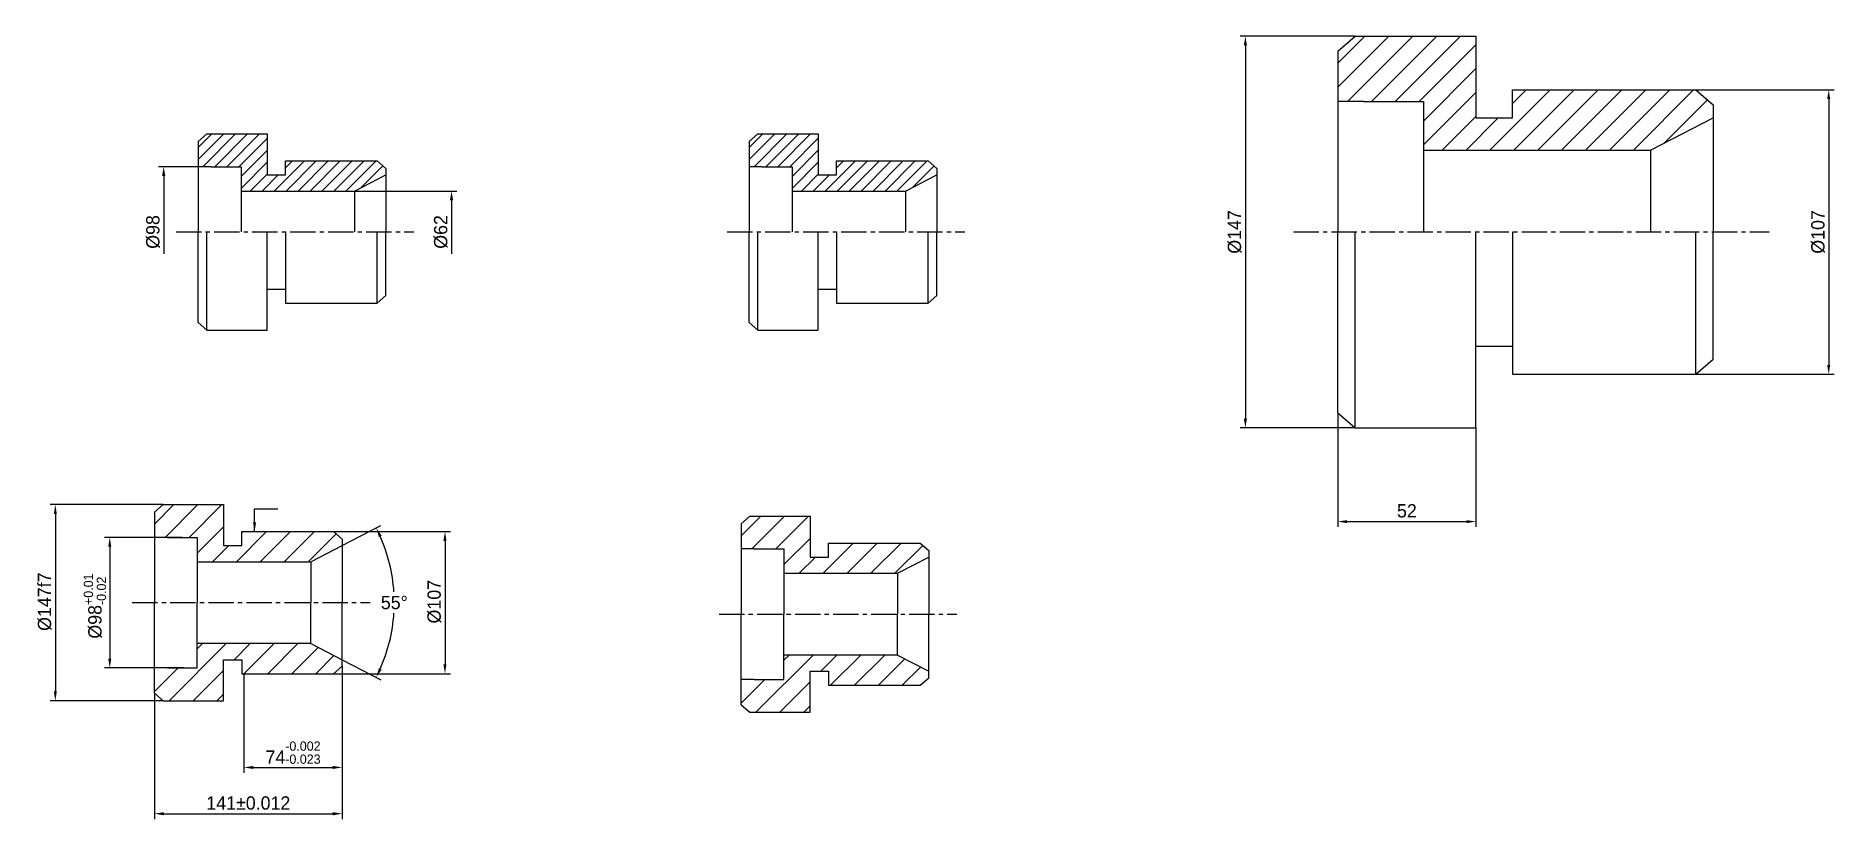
# Model space of a CAD drawing. Header units: millimetres. Extents: x 151 to 1502, y 2 to 590.
import ezdxf

# ---------------------------------------------------------------- set-up
doc = ezdxf.new("R2010")
doc.units = ezdxf.units.MM
doc.linetypes.add('CENTER2', pattern=[28.575, 19.05, -3.175, 3.175, -3.175])
for name, color, linetype in [('图层1', 7, 'Continuous'), ('图层2', 1, 'Continuous'), ('图层3', 5, 'Continuous')]:
    doc.layers.add(name, color=color, linetype=linetype)
doc.dimstyles.new('1', dxfattribs={"dimtxt": 10, "dimasz": 7, "dimexe": 4, "dimexo": 0, "dimgap": 3, "dimtad": 1, "dimdec": 0, "dimdsep": 46, "dimtxsty": 'Standard', "dimcen": 0, "dimadec": 0, "dimazin": 0, "dimtol": 1, "dimtp": 0.01, "dimtm": -0.02, "dimtfac": 0.7, "dimtmove": 0, "dimatfit": 3, "dimfxl": 0, "dimtolj": 1, "dimtzin": 9, "dimarcsym": 0})
doc.dimstyles.new('ISO-25', dxfattribs={"dimtxt": 10, "dimasz": 7, "dimexe": 4, "dimexo": 0, "dimgap": 3, "dimtad": 1, "dimdec": 0, "dimdsep": 46, "dimtxsty": 'Standard', "dimcen": 5, "dimadec": 0, "dimazin": 0, "dimtp": 0.001, "dimtm": -0.023, "dimtfac": 0.7, "dimtdec": 0, "dimtmove": 0, "dimatfit": 3, "dimfxl": 0, "dimarcsym": 0})
doc.dimstyles.new('ISO-25$2', dxfattribs={"dimtxt": 10, "dimasz": 7, "dimexe": 4, "dimexo": 0, "dimgap": 3, "dimtad": 1, "dimtih": 1, "dimtoh": 1, "dimdec": 0, "dimdsep": 46, "dimtxsty": 'Standard', "dimcen": 5, "dimadec": 0, "dimazin": 0, "dimtp": 0.001, "dimtm": -0.023, "dimtfac": 0.7, "dimtdec": 0, "dimtmove": 0, "dimatfit": 3, "dimfxl": 0, "dimarcsym": 0})
doc.dimstyles.new('两倍', dxfattribs={"dimtxt": 10, "dimasz": 7, "dimexe": 4, "dimexo": 0, "dimgap": 3, "dimtad": 1, "dimdec": 0, "dimlfac": 0.5, "dimdsep": 46, "dimtxsty": 'Standard', "dimcen": 5, "dimadec": 0, "dimazin": 0, "dimtp": 0.001, "dimtm": -0.023, "dimtfac": 0.7, "dimtdec": 0, "dimtmove": 0, "dimatfit": 3, "dimfxl": 0, "dimarcsym": 0})
doc.dimstyles.new('半尺寸', dxfattribs={"dimtxt": 10, "dimasz": 7, "dimexe": 4, "dimexo": 0, "dimgap": 3, "dimtad": 1, "dimdec": 0, "dimdsep": 46, "dimtxsty": 'Standard', "dimcen": 5, "dimse1": 1, "dimsd1": 1, "dimadec": 0, "dimazin": 0, "dimtp": 0.001, "dimtm": -0.023, "dimtfac": 0.7, "dimtdec": 0, "dimtmove": 0, "dimatfit": 3, "dimfxl": 0, "dimarcsym": 0})
doc.dimstyles.new('极限偏差', dxfattribs={"dimtxt": 10, "dimasz": 7, "dimexe": 4, "dimexo": 0, "dimgap": 3, "dimtad": 1, "dimdec": 0, "dimdsep": 46, "dimtxsty": 'Standard', "dimcen": 5, "dimadec": 0, "dimazin": 0, "dimtol": 1, "dimtp": -0.002, "dimtm": 0.023, "dimtfac": 0.7, "dimtdec": 3, "dimtmove": 0, "dimatfit": 3, "dimfxl": 0, "dimarcsym": 0})

# ---------------------------------------------------------------- blocks, each defined once
blk = doc.blocks.new('*D2')
at = {"layer": 'Defpoints', "color": 0}
for p in [(261.1, 213.7), (206.7, 115.6), (262.3, 115.6)]:
    blk.add_point(p, dxfattribs=at)
at = {"layer": '图层3', "color": 0, "lineweight": -2}
for p, q in [((261.1, 213.7), (202.7, 213.7)), ((206.7, 206.7), (206.7, 122.6)), ((262.3, 115.6), (202.7, 115.6))]:
    blk.add_line(p, q, dxfattribs=at)
at = {"layer": '图层3', "color": 0}
for points in [[(205.5, 206.7), (207.8, 206.7), (206.7, 213.7)], [(205.5, 122.6), (207.8, 122.6), (206.7, 115.6)]]:
    blk.add_solid(points, dxfattribs=at)
at = {"layer": '图层3', "color": 0, "insert": (195.5, 162.1), "char_height": 10, "attachment_point": 5, "rotation": 90}
blk.add_mtext('\\A1;%%c98{\\H0.7x;\\S+0.01^ -0.02;}', dxfattribs=at)
blk = doc.blocks.new('*D4')
at = {"layer": 'Defpoints', "color": 0}
for p in [(374.8, 218.1), (374.8, 111.3), (458.6, 111.3)]:
    blk.add_point(p, dxfattribs=at)
at = {"layer": '图层3', "color": 0, "lineweight": -2}
for p, q in [((374.8, 218.1), (462.6, 218.1)), ((458.6, 211.1), (458.6, 118.3)), ((374.8, 111.3), (462.6, 111.3))]:
    blk.add_line(p, q, dxfattribs=at)
at = {"layer": '图层3', "color": 0}
for points in [[(457.4, 211.1), (459.7, 211.1), (458.6, 218.1)], [(457.4, 118.3), (459.7, 118.3), (458.6, 111.3)]]:
    blk.add_solid(points, dxfattribs=at)
at = {"layer": '图层3', "color": 0, "insert": (450.6, 165.4), "char_height": 10, "attachment_point": 5, "rotation": 90}
blk.add_mtext('%%C107', dxfattribs=at)
blk = doc.blocks.new('*D5')
at = {"layer": 'Defpoints', "color": 0}
for p in [(246.8, 238.3), (165.8, 91), (246.8, 91)]:
    blk.add_point(p, dxfattribs=at)
at = {"layer": '图层3', "color": 0, "lineweight": -2}
for p, q in [((246.8, 238.3), (161.8, 238.3)), ((165.8, 231.3), (165.8, 98)), ((246.8, 91), (161.8, 91))]:
    blk.add_line(p, q, dxfattribs=at)
at = {"layer": '图层3', "color": 0}
for points in [[(164.6, 231.3), (166.9, 231.3), (165.8, 238.3)], [(164.6, 98), (166.9, 98), (165.8, 91)]]:
    blk.add_solid(points, dxfattribs=at)
at = {"layer": '图层3', "color": 0, "insert": (157.8, 165.4), "char_height": 10, "attachment_point": 5, "rotation": 90}
blk.add_mtext('%%C147f7', dxfattribs=at)
blk = doc.blocks.new('*D7')
at = {"layer": 'Defpoints', "color": 0}
for p in [(247.2, 492.2), (273.1, 492.2), (273.1, 394.1)]:
    blk.add_point(p, dxfattribs=at)
at = {"layer": '图层2', "color": 0, "lineweight": -2}
for p, q in [((273.1, 492.2), (243.2, 492.2)), ((247.2, 485.2), (247.2, 426.8))]:
    blk.add_line(p, q, dxfattribs=at)
at = {"layer": '图层2', "color": 0}
blk.add_solid([(246, 485.2), (248.4, 485.2), (247.2, 492.2)], dxfattribs=at)
at = {"layer": '图层2', "color": 0, "insert": (239.2, 443.2), "char_height": 10, "attachment_point": 5, "rotation": 90}
blk.add_mtext('%%c98', dxfattribs=at)
blk = doc.blocks.new('*D8')
at = {"layer": 'Defpoints', "color": 0}
for p in [(390.6, 473.9), (463.5, 473.9), (390.6, 412.4)]:
    blk.add_point(p, dxfattribs=at)
at = {"layer": '图层2', "color": 0, "lineweight": -2}
for p, q in [((390.6, 473.9), (467.5, 473.9)), ((463.5, 466.9), (463.5, 426.8))]:
    blk.add_line(p, q, dxfattribs=at)
at = {"layer": '图层2', "color": 0}
blk.add_solid([(462.3, 466.9), (464.7, 466.9), (463.5, 473.9)], dxfattribs=at)
at = {"layer": '图层2', "color": 0, "insert": (455.5, 443.2), "char_height": 10, "attachment_point": 5, "rotation": 90}
blk.add_mtext('%%c62', dxfattribs=at)
blk = doc.blocks.new('*D9')
at = {"layer": 'Defpoints', "color": 0}
for p in [(1142.5, 590.4), (1060, 295.9), (1142.5, 295.9)]:
    blk.add_point(p, dxfattribs=at)
at = {"layer": '图层3', "color": 0, "lineweight": -2}
for p, q in [((1142.5, 590.4), (1056, 590.4)), ((1060, 583.4), (1060, 302.9)), ((1142.5, 295.9), (1056, 295.9))]:
    blk.add_line(p, q, dxfattribs=at)
at = {"layer": '图层3', "color": 0}
for points in [[(1058.9, 583.4), (1061.2, 583.4), (1060, 590.4)], [(1058.9, 302.9), (1061.2, 302.9), (1060, 295.9)]]:
    blk.add_solid(points, dxfattribs=at)
at = {"layer": '图层3', "color": 0, "insert": (1052, 443.2), "char_height": 10, "attachment_point": 5, "rotation": 90}
blk.add_mtext('%%c147', dxfattribs=at)
blk = doc.blocks.new('*D10')
at = {"layer": 'Defpoints', "color": 0}
for p in [(1129.5, 307.2), (1233.2, 295.9), (1233.2, 225.6)]:
    blk.add_point(p, dxfattribs=at)
at = {"layer": '图层3', "color": 0, "lineweight": -2}
for p, q in [((1129.5, 307.2), (1129.5, 221.6)), ((1233.2, 295.9), (1233.2, 221.6)), ((1136.5, 225.6), (1226.2, 225.6))]:
    blk.add_line(p, q, dxfattribs=at)
at = {"layer": '图层3', "color": 0}
for points in [[(1136.5, 226.7), (1136.5, 224.4), (1129.5, 225.6)], [(1226.2, 226.7), (1226.2, 224.4), (1233.2, 225.6)]]:
    blk.add_solid(points, dxfattribs=at)
at = {"layer": '图层3', "color": 0, "insert": (1181.4, 233.6), "char_height": 10, "attachment_point": 5}
blk.add_mtext('52', dxfattribs=at)
blk = doc.blocks.new('*D11')
at = {"layer": 'Defpoints', "color": 0}
for p in [(1398.5, 550), (1398.5, 336.3), (1498.4, 336.3)]:
    blk.add_point(p, dxfattribs=at)
at = {"layer": '图层3', "color": 0, "lineweight": -2}
for p, q in [((1398.5, 550), (1502.4, 550)), ((1498.4, 543), (1498.4, 343.3)), ((1398.5, 336.3), (1502.4, 336.3))]:
    blk.add_line(p, q, dxfattribs=at)
at = {"layer": '图层3', "color": 0}
for points in [[(1497.2, 543), (1499.5, 543), (1498.4, 550)], [(1497.2, 343.3), (1499.5, 343.3), (1498.4, 336.3)]]:
    blk.add_solid(points, dxfattribs=at)
at = {"layer": '图层3', "color": 0, "insert": (1490.4, 443.2), "char_height": 10, "attachment_point": 5, "rotation": 90}
blk.add_mtext('%%c107', dxfattribs=at)
blk = doc.blocks.new('*D13')
at = {"layer": 'Defpoints', "color": 0}
for p in [(381.3, 207.6), (357.8, 195.4), (419, 145.3), (357.8, 133.9), (381.3, 121.8)]:
    blk.add_point(p, dxfattribs=at)
at = {"layer": '图层3', "color": 0, "lineweight": -2}
for p, q in [((381.3, 207.6), (410.4, 222.6)), ((381.3, 121.8), (410.4, 106.7))]:
    blk.add_line(p, q, dxfattribs=at)
for start, end in [(3.7511, 24.0401), (335.9599, 356.2489)]:
    blk.add_arc((298.2, 164.7), 122.3, start, end, dxfattribs=at)
at = {"layer": '图层3', "color": 0}
for points in [[(408.9, 214), (411, 215), (406.9, 220.8)], [(411, 114.4), (408.9, 115.4), (406.9, 108.6)]]:
    blk.add_solid(points, dxfattribs=at)
at = {"layer": '图层3', "color": 0, "insert": (420.5, 164.7), "char_height": 10, "attachment_point": 5}
blk.add_mtext('55°', dxfattribs=at)
blk = doc.blocks.new('*D14')
at = {"layer": 'Defpoints', "color": 0}
for p in [(381.3, 116.9), (240.3, 96.7), (381.3, 6.1)]:
    blk.add_point(p, dxfattribs=at)
at = {"layer": '图层3', "color": 0, "lineweight": -2}
for p, q in [((381.3, 116.9), (381.3, 2.1)), ((240.3, 96.7), (240.3, 2.1)), ((247.3, 6.1), (374.3, 6.1))]:
    blk.add_line(p, q, dxfattribs=at)
at = {"layer": '图层3', "color": 0}
for points in [[(247.3, 7.3), (247.3, 4.9), (240.3, 6.1)], [(374.3, 7.3), (374.3, 4.9), (381.3, 6.1)]]:
    blk.add_solid(points, dxfattribs=at)
at = {"layer": '图层3', "color": 0, "insert": (310.8, 14.1), "char_height": 10, "attachment_point": 5}
blk.add_mtext('141%%p0.012', dxfattribs=at)
blk = doc.blocks.new('*D15')
at = {"layer": 'Defpoints', "color": 0}
for p in [(307.5, 111.3), (381.3, 111.3), (381.3, 40.9)]:
    blk.add_point(p, dxfattribs=at)
at = {"layer": '图层3', "color": 0, "lineweight": -2}
for p, q in [((307.5, 111.3), (307.5, 36.9)), ((381.3, 111.3), (381.3, 36.9)), ((314.5, 40.9), (374.3, 40.9))]:
    blk.add_line(p, q, dxfattribs=at)
at = {"layer": '图层3', "color": 0}
for points in [[(314.5, 42), (314.5, 39.7), (307.5, 40.9)], [(374.3, 42), (374.3, 39.7), (381.3, 40.9)]]:
    blk.add_solid(points, dxfattribs=at)
at = {"layer": '图层3', "color": 0, "insert": (344.4, 52), "char_height": 10, "attachment_point": 5}
blk.add_mtext('74{\\H7.000000;\\S-0.002^ -0.023;}', dxfattribs=at)

msp = doc.modelspace()

# ---------------------------------------------------------------- hatches: boundary and pattern name
at = {"layer": '图层3'}
h = msp.add_hatch(dxfattribs=at)
h.set_pattern_fill('ANSI31', color=256, scale=4, style=0)
h.set_pattern_definition([(45, (583.32, -443.153), (-8.98026, 8.98026), [])])
h.paths.add_polyline_path([(1364.5, 504.7), (1411.5, 528.9), (1411.5, 538.6), (1398.5, 550), (1260.8, 550), (1260.8, 528.9), (1233.2, 528.9), (1233.2, 590.4), (1142.5, 590.4), (1129.5, 579.1), (1129.5, 541.3), (1148.9, 541.3), (1193.8, 541.3), (1193.8, 504.7)])
h = msp.add_hatch(dxfattribs=at)
h.set_pattern_fill('ANSI31', color=256, scale=2, style=0)
h.paths.add_polyline_path([(414.1, 486), (414.1, 490.9), (407.6, 496.6), (338.7, 496.6), (338.7, 486), (324.9, 486), (324.9, 516.8), (279.6, 516.8), (273.1, 511.1), (273.1, 492.2), (282.8, 492.2), (305.3, 492.2), (305.3, 473.9), (390.6, 473.9)])
h = msp.add_hatch(dxfattribs=at)
h.set_pattern_fill('ANSI31', color=256, scale=2, style=0)
h.set_pattern_definition([(45, (414.127, 0), (-4.49013, 4.49013), [])])
h.paths.add_polyline_path([(828.2, 486), (828.2, 490.9), (821.7, 496.6), (752.8, 496.6), (752.8, 486), (739.1, 486), (739.1, 516.8), (693.7, 516.8), (687.2, 511.1), (687.2, 492.2), (696.9, 492.2), (719.4, 492.2), (719.4, 473.9), (804.7, 473.9)])
h = msp.add_hatch(dxfattribs=at)
h.set_pattern_fill('ANSI31', color=256, scale=4, style=0)
h.set_pattern_definition([(45, (70.518, 0), (-8.98026, 8.98026), [])])
h.paths.add_polyline_path([(357.8, 195.4), (381.3, 207.6), (381.3, 212.4), (374.8, 218.1), (305.9, 218.1), (305.9, 207.6), (292.1, 207.6), (292.1, 238.3), (246.8, 238.3), (240.3, 232.7), (240.3, 213.7), (250, 213.7), (272.4, 213.7), (272.4, 195.4)])
h.paths.add_polyline_path([(272.4, 133.9), (272.4, 115.6), (250, 115.6), (240.3, 115.6), (240.3, 96.7), (246.8, 91), (292.1, 91), (292.1, 121.8), (305.9, 121.8), (305.9, 111.3), (374.8, 111.3), (381.3, 116.9), (381.3, 121.8), (357.8, 133.9)])
h = msp.add_hatch(dxfattribs=at)
h.set_pattern_fill('ANSI31', color=256, scale=4, style=0)
h.set_pattern_definition([(45, (511.382, -8.659), (-8.98026, 8.98026), [])])
h.paths.add_polyline_path([(822.1, 198.9), (822.1, 203.8), (815.6, 209.4), (746.8, 209.4), (746.8, 198.9), (733, 198.9), (733, 229.7), (687.6, 229.7), (681.1, 224), (681.1, 205.1), (690.9, 205.1), (713.3, 205.1), (713.3, 186.8), (798.6, 186.8)])
h.paths.add_polyline_path([(798.6, 125.3), (713.3, 125.3), (713.3, 107), (690.9, 107), (681.1, 107), (681.1, 88), (687.6, 82.4), (733, 82.4), (733, 113.1), (746.8, 113.1), (746.8, 102.6), (815.6, 102.6), (822.1, 108.3), (822.1, 113.1)])

# ---------------------------------------------------------------- linework, layer by layer
at = {"layer": '图层1'}
for p, q in [((1129.5, 579.1), (1142.5, 590.4)), ((1142.5, 590.4), (1233.2, 590.4)), ((1233.2, 590.4), (1233.2, 528.9)), ((1129.5, 579.1), (1129.5, 443.2)), ((1148.9, 541.3), (1129.5, 541.3)), ((1148.9, 541.3), (1193.8, 541.3)), ((1193.8, 541.3), (1193.8, 443.2)), ((1260.8, 550), (1398.5, 550)), ((1260.8, 528.9), (1260.8, 550)), ((1398.5, 550), (1411.5, 538.6)), ((1233.2, 528.9), (1260.8, 528.9)), ((1364.5, 504.7), (1411.5, 528.9)), ((1411.5, 538.6), (1411.5, 443.2)), ((273.1, 511.1), (279.6, 516.8)), ((279.6, 516.8), (324.9, 516.8)), ((324.9, 516.8), (324.9, 486)), ((687.2, 511.1), (693.7, 516.8)), ((693.7, 516.8), (739.1, 516.8)), ((739.1, 516.8), (739.1, 486)), ((273.1, 511.1), (273.1, 443.2)), ((687.2, 511.1), (687.2, 443.2)), ((1193.8, 504.7), (1364.5, 504.7)), ((1364.5, 504.7), (1364.5, 443.2)), ((282.8, 492.2), (273.1, 492.2)), ((282.8, 492.2), (305.3, 492.2)), ((305.3, 492.2), (305.3, 443.2)), ((338.7, 496.6), (407.6, 496.6)), ((338.7, 486), (338.7, 496.6)), ((407.6, 496.6), (414.1, 490.9)), ((414.1, 490.9), (414.1, 443.2)), ((696.9, 492.2), (687.2, 492.2)), ((696.9, 492.2), (719.4, 492.2)), ((719.4, 492.2), (719.4, 443.2)), ((752.8, 496.6), (821.7, 496.6)), ((752.8, 486), (752.8, 496.6)), ((821.7, 496.6), (828.2, 490.9)), ((828.2, 490.9), (828.2, 443.2)), ((305.3, 473.9), (390.6, 473.9)), ((324.9, 486), (338.7, 486)), ((390.6, 473.9), (414.1, 486)), ((390.6, 473.9), (390.6, 443.2)), ((719.4, 473.9), (804.7, 473.9)), ((739.1, 486), (752.8, 486)), ((804.7, 473.9), (828.2, 486)), ((804.7, 473.9), (804.7, 443.2)), ((273.1, 375.2), (273.1, 443.2)), ((279.6, 369.5), (279.6, 443.2)), ((324.9, 369.5), (324.9, 443.2)), ((338.7, 443.2), (338.7, 389.7)), ((407.6, 389.7), (407.6, 443.2)), ((414.1, 395.4), (414.1, 443.2)), ((687.2, 375.2), (687.2, 443.2)), ((693.7, 369.5), (693.7, 443.2)), ((739.1, 369.5), (739.1, 443.2)), ((752.8, 443.2), (752.8, 389.7)), ((821.7, 389.7), (821.7, 443.2)), ((828.2, 395.4), (828.2, 443.2)), ((1129.5, 307.2), (1129.5, 443.2)), ((1142.5, 295.9), (1142.5, 443.2)), ((1233.2, 295.9), (1233.2, 443.2)), ((1260.8, 443.2), (1260.8, 336.3)), ((1398.5, 336.3), (1398.5, 443.2)), ((1411.5, 347.7), (1411.5, 443.2)), ((324.9, 400.3), (338.7, 400.3)), ((407.6, 389.7), (414.1, 395.4)), ((739.1, 400.3), (752.8, 400.3)), ((821.7, 389.7), (828.2, 395.4)), ((338.7, 389.7), (407.6, 389.7)), ((752.8, 389.7), (821.7, 389.7)), ((273.1, 375.2), (279.6, 369.5)), ((279.6, 369.5), (324.9, 369.5)), ((687.2, 375.2), (693.7, 369.5)), ((693.7, 369.5), (739.1, 369.5)), ((1233.2, 357.4), (1260.8, 357.4)), ((1398.5, 336.3), (1411.5, 347.7)), ((1260.8, 336.3), (1398.5, 336.3)), ((1129.5, 307.2), (1142.5, 295.9)), ((1142.5, 295.9), (1233.2, 295.9)), ((240.3, 232.7), (246.8, 238.3)), ((240.3, 232.7), (240.3, 164.7)), ((246.8, 238.3), (292.1, 238.3)), ((292.1, 238.3), (292.1, 207.6)), ((305.9, 207.6), (305.9, 218.1)), ((305.9, 218.1), (374.8, 218.1)), ((374.8, 218.1), (381.3, 212.4)), ((681.1, 224), (687.6, 229.7)), ((681.1, 224), (681.1, 156)), ((687.6, 229.7), (733, 229.7)), ((733, 229.7), (733, 198.9)), ((250, 213.7), (240.3, 213.7)), ((250, 213.7), (272.4, 213.7)), ((272.4, 213.7), (272.4, 164.7)), ((292.1, 207.6), (305.9, 207.6)), ((357.8, 195.4), (381.3, 207.6)), ((381.3, 212.4), (381.3, 164.7)), ((690.9, 205.1), (681.1, 205.1)), ((690.9, 205.1), (713.3, 205.1)), ((713.3, 205.1), (713.3, 156)), ((746.8, 209.4), (815.6, 209.4)), ((746.8, 198.9), (746.8, 209.4)), ((815.6, 209.4), (822.1, 203.8)), ((822.1, 203.8), (822.1, 156)), ((272.4, 195.4), (357.8, 195.4)), ((357.8, 195.4), (357.8, 164.7)), ((733, 198.9), (746.8, 198.9)), ((798.6, 186.8), (822.1, 198.9)), ((713.3, 186.8), (798.6, 186.8)), ((798.6, 186.8), (798.6, 156)), ((240.3, 96.7), (240.3, 164.7)), ((272.4, 115.6), (272.4, 164.7)), ((357.8, 133.9), (357.8, 164.7)), ((381.3, 116.9), (381.3, 164.7)), ((681.1, 88), (681.1, 156)), ((713.3, 107), (713.3, 156)), ((798.6, 125.3), (798.6, 156)), ((822.1, 108.3), (822.1, 156)), ((357.8, 133.9), (272.4, 133.9)), ((292.1, 91), (292.1, 121.8)), ((292.1, 121.8), (305.9, 121.8)), ((305.9, 121.8), (305.9, 111.3)), ((357.8, 133.9), (381.3, 121.8)), ((798.6, 125.3), (713.3, 125.3)), ((798.6, 125.3), (822.1, 113.1)), ((250, 115.6), (240.3, 115.6)), ((250, 115.6), (272.4, 115.6)), ((305.9, 111.3), (374.8, 111.3)), ((374.8, 111.3), (381.3, 116.9)), ((733, 82.4), (733, 113.1)), ((733, 113.1), (746.8, 113.1)), ((746.8, 113.1), (746.8, 102.6)), ((815.6, 102.6), (822.1, 108.3)), ((240.3, 96.7), (246.8, 91)), ((690.9, 107), (681.1, 107)), ((690.9, 107), (713.3, 107)), ((746.8, 102.6), (815.6, 102.6)), ((246.8, 91), (292.1, 91)), ((681.1, 88), (687.6, 82.4)), ((687.6, 82.4), (733, 82.4))]:
    msp.add_line(p, q, dxfattribs=at)
at = {"layer": '图层2', "linetype": 'CENTER2'}
for p, q in [((256.5, 443.2), (435.2, 443.2)), ((670.6, 443.2), (849.3, 443.2)), ((1096.2, 443.2), (1453.7, 443.2)), ((223.6, 164.7), (402.4, 164.7)), ((664.5, 156), (843.2, 156))]:
    msp.add_line(p, q, dxfattribs=at)

# ---------------------------------------------------------------- dimensions: what is measured, and where the dimension line sits
at = {"layer": '图层2'}
for base, p1, p2, text, picture, middle in [((247.2, 492.2), (273.1, 394.1), (273.1, 492.2), '%%c98', '*D7', (239.2, 443.2)), ((463.5, 473.9), (390.6, 412.4), (390.6, 473.9), '%%c62', '*D8', (455.5, 443.2))]:
    dim = msp.add_linear_dim(base=base, p1=p1, p2=p2, angle=90, text=text, dimstyle='半尺寸', dxfattribs=at)
    dim.commit()
    dim.dimension.update_dxf_attribs({"geometry": picture, "text_midpoint": middle})
at = {"layer": '图层3'}
for base, p1, p2, text, picture, middle in [((1060, 295.9), (1142.5, 590.4), (1142.5, 295.9), '%%c147', '*D9', (1052, 443.2)), ((1498.4, 336.3), (1398.5, 550), (1398.5, 336.3), '%%c107', '*D11', (1490.4, 443.2))]:
    dim = msp.add_linear_dim(base=base, p1=p1, p2=p2, angle=90, text=text, dimstyle='两倍', dxfattribs=at)
    dim.commit()
    dim.dimension.update_dxf_attribs({"geometry": picture, "text_midpoint": middle})
for base, p1, p2, dimstyle, picture, middle in [((1233.2, 225.6), (1129.5, 307.2), (1233.2, 295.9), '两倍', '*D10', (1181.4, 233.6)), ((381.3, 40.9), (307.5, 111.3), (381.3, 111.3), '极限偏差', '*D15', (344.4, 52))]:
    dim = msp.add_linear_dim(base=base, p1=p1, p2=p2, dimstyle=dimstyle, dxfattribs=at)
    dim.commit()
    dim.dimension.update_dxf_attribs({"geometry": picture, "text_midpoint": middle})
for base, p1, p2, text, picture, middle in [((165.8, 91), (246.8, 238.3), (246.8, 91), '%%C147f7', '*D5', (165.8, 165.4)), ((458.6, 111.3), (374.8, 218.1), (374.8, 111.3), '%%C107', '*D4', (458.6, 165.4)), ((206.7, 115.6), (261.1, 213.7), (262.3, 115.6), '\\A1;%%c98{\\H0.7x;\\S+0.01^ -0.02;}', '*D2', (206.7, 162.1))]:
    dim = msp.add_linear_dim(base=base, p1=p1, p2=p2, angle=90, text=text, dimstyle='ISO-25', dxfattribs=at)
    dim.commit()
    dim.dimension.update_dxf_attribs({"geometry": picture, "text_midpoint": middle, "dimtype": 160})
dim = msp.add_angular_dim_2l(base=(419, 145.3), line1=((357.8, 133.9), (381.3, 121.8)), line2=((357.8, 195.4), (381.3, 207.6)), dimstyle='ISO-25$2', dxfattribs=at)
dim.commit()
dim.dimension.update_dxf_attribs({"geometry": '*D13', "text_midpoint": (420.5, 164.7)})
dim = msp.add_linear_dim(base=(381.3, 6.1), p1=(240.3, 96.7), p2=(381.3, 116.9), dimstyle='ISO-25', override={"dimpost": '%%p0.012'}, dxfattribs=at)
dim.commit()
dim.dimension.update_dxf_attribs({"geometry": '*D14', "text_midpoint": (310.8, 14.1)})

# ---------------------------------------------------------------- leaders
msp.add_leader([(315.5, 218.1), (315.5, 235.2), (332.9, 235.2)], dimstyle='1', override={"dimgap": 3, "dimtad": 0}, dxfattribs=at)

doc.saveas('drawing.dxf')
